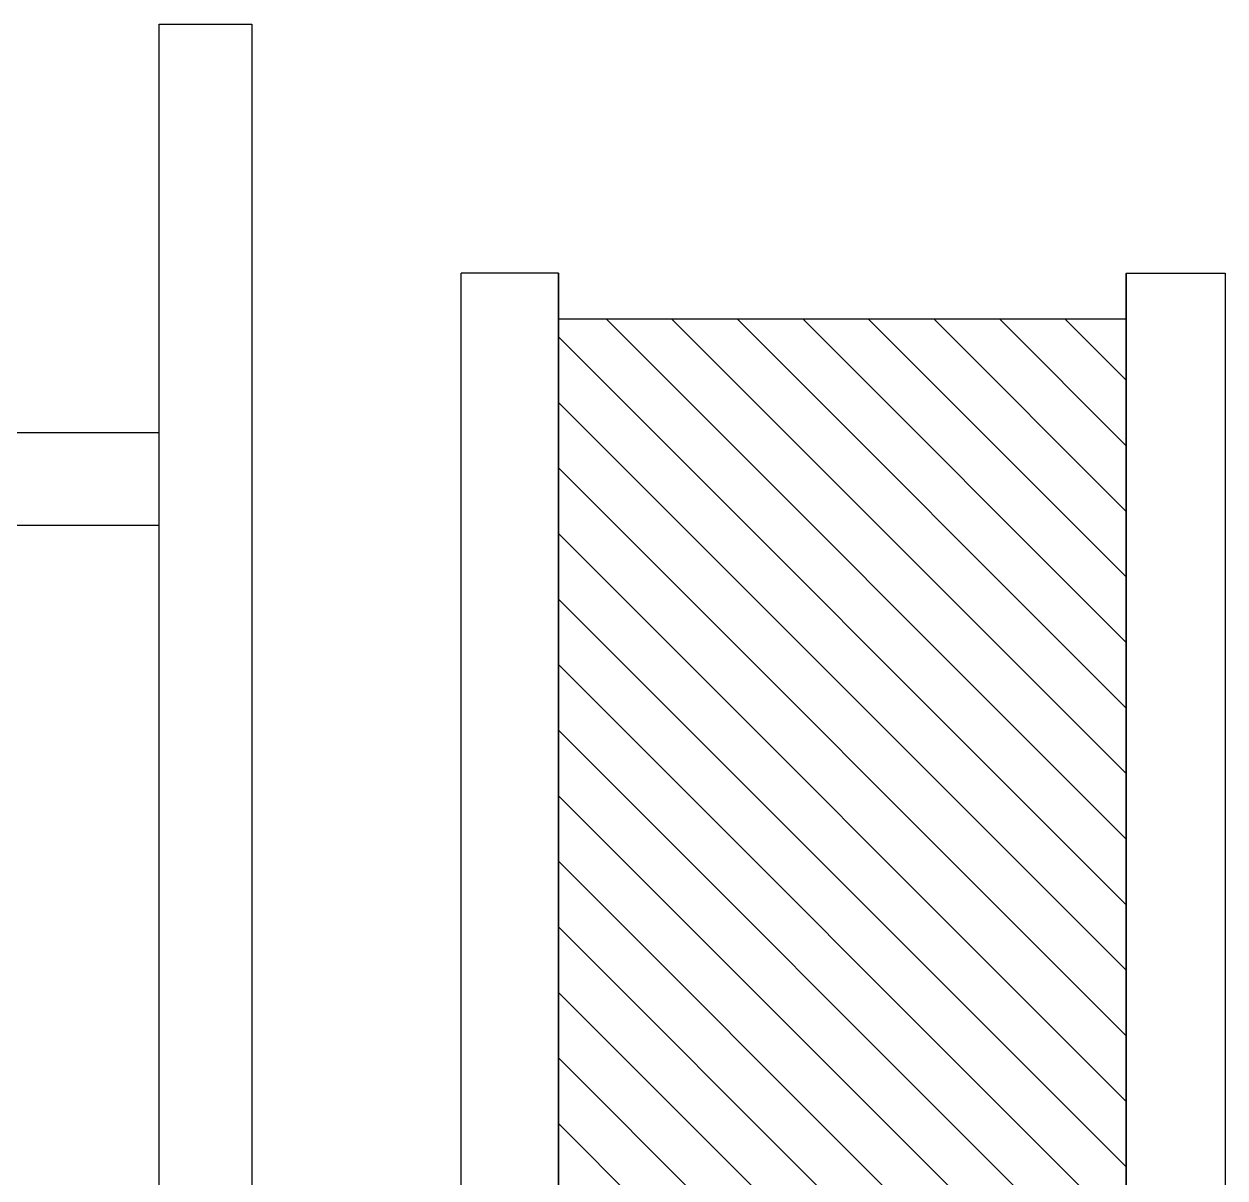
# Model space of a CAD drawing. Header units: inches. Extents: x 232 to 336, y -86 to 33.
# Drawn here: x 304.753 to 306.048, y -82.089 to -80.845 of the extents above; entities that cross this region are included whole.
import ezdxf

# ---------------------------------------------------------------- set-up
doc = ezdxf.new("R2010")
doc.units = ezdxf.units.IN
doc.header["$MEASUREMENT"] = 0
doc.layers.add('FUR', color=9, linetype='Continuous')
doc.layers.add('line2', color=1, linetype='Continuous')

# ---------------------------------------------------------------- blocks, each defined once
blk = doc.blocks.new('710T')
at = {"linetype": 'Continuous'}
h = blk.add_hatch(dxfattribs=at)
h.set_pattern_fill('ANSI31', color=8, scale=400, style=0)
h.set_pattern_definition([(45, (-167838.8, -99950.68), (-35.355339, 35.355339), [])])
h.paths.add_polyline_path([(-1533.0052, 719.0517), (-1545.4198, 719.0517), (-1545.4198, 106.4646), (-1533.0052, 106.4646), (-183.8094, 106.4646), (-183.8094, 719.0517)])
for p, q in [((-1533.0052, 823.8234), (-134.5272, 823.8234)), ((-134.5272, 719.0517), (-134.5272, 823.8234)), ((-1533.0052, 719.0517), (-134.5272, 719.0517)), ((-134.5272, 719.0517), (-1533.0052, 719.0517)), ((-183.8094, 719.0517), (-183.8094, 106.4646)), ((-1533.0052, 106.4646), (-134.5272, 106.4646)), ((-134.5272, 106.4646), (-1533.0052, 106.4646)), ((-134.5272, 106.4646), (-134.5272, 0)), ((-134.5272, 0), (-1533.0052, 0)), ((-134.5272, 0), (-1533.0052, 0))]:
    blk.add_line(p, q, dxfattribs=at)

msp = doc.modelspace()

# ---------------------------------------------------------------- linework, layer by layer
at = {"layer": 'line2', "color": 3}
msp.add_lwpolyline([(304.9984, -83.3773), (304.8984, -83.3773), (304.8984, -80.8447), (304.9984, -80.8447)], close=True, dxfattribs=at)
for points in [[(301.2984, -81.2852), (304.8984, -81.2852)], [(301.2984, -81.3852), (304.8984, -81.3852)]]:
    msp.add_lwpolyline(points, dxfattribs=at)

# ---------------------------------------------------------------- block references
at = {"layer": 'FUR', "xscale": 0.001000000000203727, "yscale": 0.001000000000203727, "zscale": 0.001000000000203727, "rotation": 90}
msp.add_blockref('710T', (306.0482, -80.979, 1.1269), dxfattribs=at)

doc.saveas('drawing.dxf')
